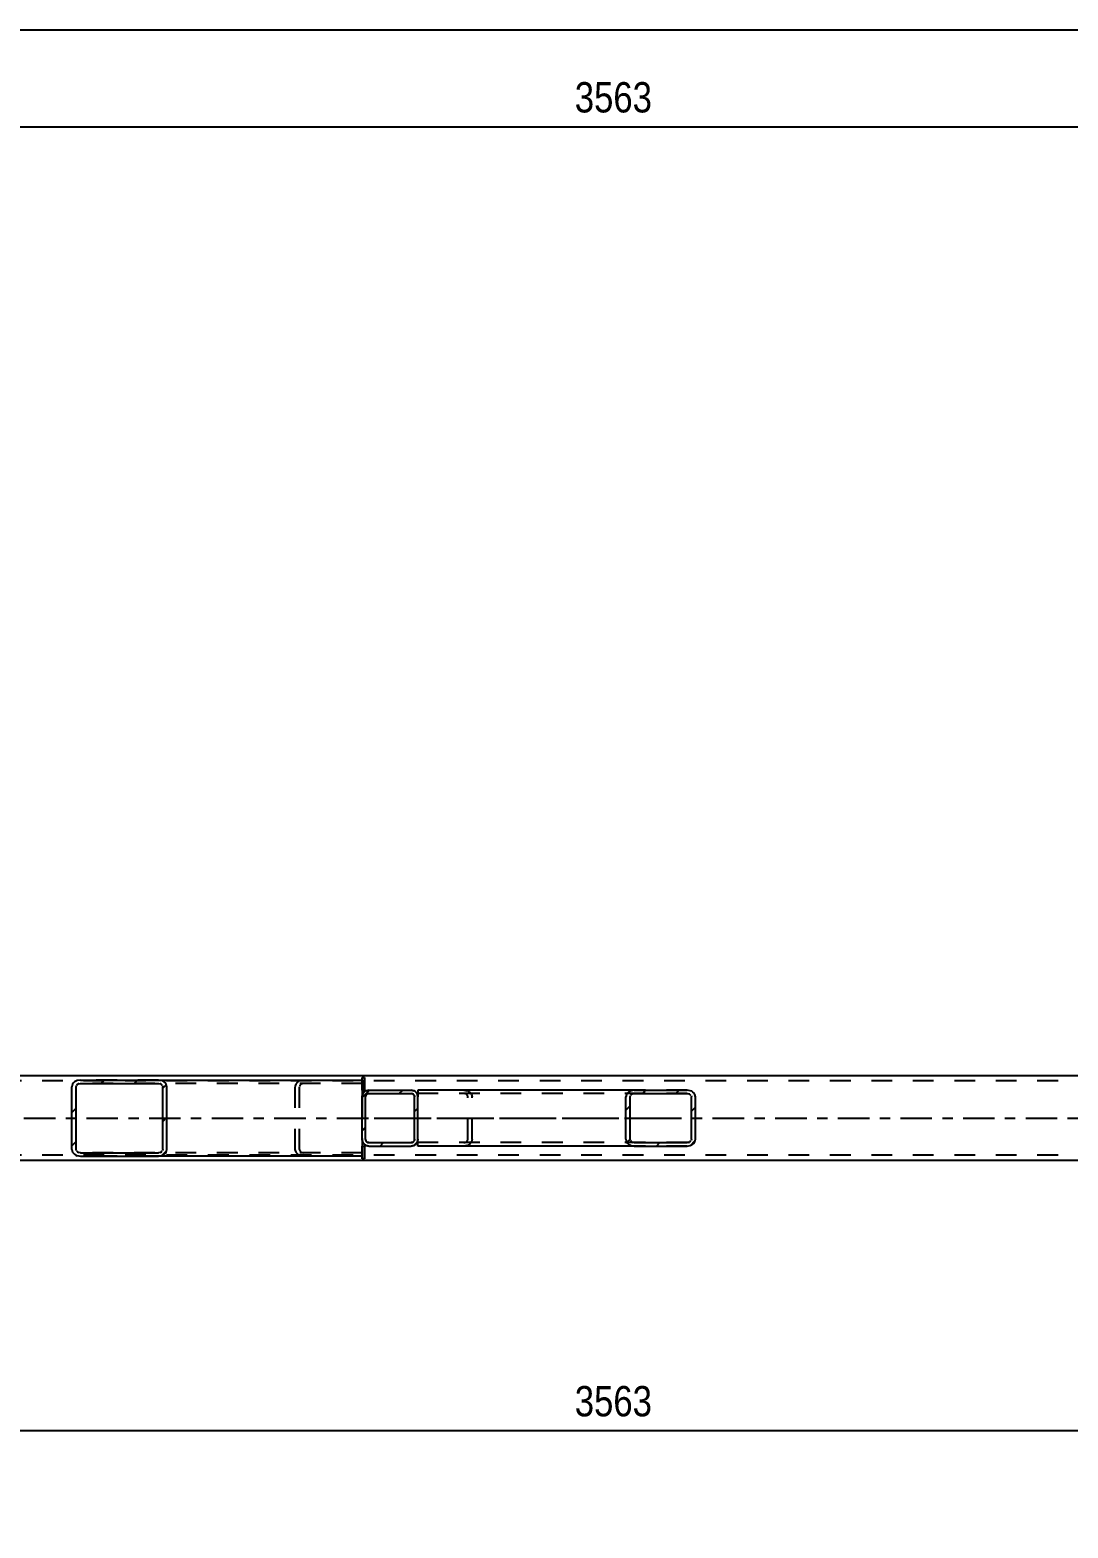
# Model space of a CAD drawing. Header units: millimetres. Extents: x -132 to 1057, y -569 to 272.
# Drawn here: x 60.5 to 158.6, y -328.8 to -187.2 of the extents above; entities that cross this region are included whole.
import ezdxf

# ---------------------------------------------------------------- set-up
doc = ezdxf.new("R2010")
doc.units = ezdxf.units.MM
doc.linetypes.add('DXK_LINE_DOT2', pattern=[3.9198, 1.9599, -1.9599])
doc.linetypes.add('DXK_LINE_DOT3', pattern=[5.9187, 2.979, -0.9799, 0.9799, -0.9799])
doc.styles.add('Arial Narrow', font='ARIALN.TTF', dxfattribs={"height": 0.2})

# ---------------------------------------------------------------- blocks, each defined once
blk = doc.blocks.new('Part-335479220-5696 - 5621')
at = {"linetype": 'Continuous'}
h = blk.add_hatch(dxfattribs=at)
h.set_pattern_fill('', scale=0.7, style=0, pattern_type=0)
h.set_pattern_definition([(45, (96.7848, -292.6438), (-1.57154, 1.57154), [])])
h.paths.add_polyline_path([(96.54, -292.69), (96.78, -292.64), (96.99, -292.51), (97.13, -292.3), (97.18, -292.05), (97.18, -288.05), (97.13, -287.81), (96.99, -287.6), (96.78, -287.46), (96.54, -287.41), (92.54, -287.41), (92.29, -287.46), (92.09, -287.6), (91.95, -287.81), (91.9, -288.05), (91.9, -292.05), (91.95, -292.3), (92.09, -292.51), (92.29, -292.64), (92.54, -292.69)])
h.paths.add_polyline_path([(92.42, -292.35), (92.31, -292.28), (92.24, -292.17), (92.22, -292.05), (92.22, -288.05), (92.24, -287.93), (92.31, -287.83), (92.42, -287.76), (92.54, -287.73), (96.54, -287.73), (96.66, -287.76), (96.77, -287.83), (96.84, -287.93), (96.86, -288.05), (96.86, -292.05), (96.84, -292.17), (96.77, -292.28), (96.66, -292.35), (96.54, -292.37), (92.54, -292.37)])
at = {"color": 7, "linetype": 'DXK_LINE_DOT2'}
for p, q in [((92.29, -287.46), (92.54, -287.41)), ((92.54, -287.41), (96.54, -287.41)), ((96.54, -287.41), (96.78, -287.46)), ((91.9, -288.05), (91.95, -287.81)), ((91.9, -292.05), (91.9, -288.05)), ((92.24, -287.93), (92.22, -288.05)), ((92.22, -292.05), (92.22, -288.05)), ((92.54, -287.73), (92.42, -287.76)), ((92.54, -287.73), (96.54, -287.73)), ((96.66, -287.76), (96.54, -287.73)), ((96.86, -288.05), (96.84, -287.93)), ((96.86, -292.05), (96.86, -288.05)), ((97.13, -287.81), (97.18, -288.05)), ((97.18, -292.05), (97.18, -288.05)), ((91.95, -292.3), (91.9, -292.05)), ((92.22, -292.05), (92.24, -292.17)), ((92.54, -292.69), (92.29, -292.64)), ((92.42, -292.35), (92.54, -292.37)), ((92.54, -292.37), (96.54, -292.37)), ((92.54, -292.69), (96.54, -292.69)), ((96.54, -292.37), (96.66, -292.35)), ((96.78, -292.64), (96.54, -292.69)), ((96.84, -292.17), (96.86, -292.05)), ((97.18, -292.05), (97.13, -292.3))]:
    blk.add_line(p, q, dxfattribs=at)
at = {"color": 2, "linetype": 'Continuous'}
for p, q in [((92.54, -287.41), (92.29, -287.46)), ((92.54, -287.41), (96.54, -287.41)), ((96.78, -287.46), (96.54, -287.41)), ((91.95, -287.81), (91.9, -288.05)), ((91.9, -292.05), (91.9, -288.05)), ((92.22, -288.05), (92.24, -287.93)), ((92.22, -292.05), (92.22, -288.05)), ((92.42, -287.76), (92.54, -287.73)), ((92.54, -287.73), (96.54, -287.73)), ((96.54, -287.73), (96.66, -287.76)), ((96.84, -287.93), (96.86, -288.05)), ((96.86, -292.05), (96.86, -288.05)), ((97.18, -288.05), (97.13, -287.81)), ((97.18, -292.05), (97.18, -288.05)), ((91.9, -292.05), (91.95, -292.3)), ((92.24, -292.17), (92.22, -292.05)), ((92.29, -292.64), (92.54, -292.69)), ((92.54, -292.37), (92.42, -292.35)), ((92.54, -292.37), (96.54, -292.37)), ((92.54, -292.69), (96.54, -292.69)), ((96.66, -292.35), (96.54, -292.37)), ((96.54, -292.69), (96.78, -292.64)), ((96.86, -292.05), (96.84, -292.17)), ((97.13, -292.3), (97.18, -292.05))]:
    blk.add_line(p, q, dxfattribs=at)
at = {"color": 7, "linetype": 'DXK_LINE_DOT2'}
for centre, radius, start, end in [((92.54, -288.05), 0.64, 112.5, 157.5), ((92.54, -288.05), 0.32, 112.5, 157.5), ((96.54, -288.05), 0.32, 22.5, 67.5), ((96.54, -288.05), 0.64, 22.5, 67.5), ((92.54, -292.05), 0.64, 202.5, 247.5), ((92.54, -292.05), 0.32, 202.5, 247.5), ((96.54, -292.05), 0.32, 292.5, 337.5), ((96.54, -292.05), 0.64, 292.5, 337.5)]:
    blk.add_arc(centre, radius, start, end, dxfattribs=at)
at = {"color": 2, "linetype": 'Continuous'}
for centre, radius, start, end in [((92.54, -288.05), 0.64, 112.5, 157.5), ((92.54, -288.05), 0.32, 112.5, 157.5), ((96.54, -288.05), 0.32, 22.5, 67.5), ((96.54, -288.05), 0.64, 22.5, 67.5), ((92.54, -292.05), 0.64, 202.5, 247.5), ((92.54, -292.05), 0.32, 202.5, 247.5), ((96.54, -292.05), 0.32, 292.5, 337.5), ((96.54, -292.05), 0.64, 292.5, 337.5)]:
    blk.add_arc(centre, radius, start, end, dxfattribs=at)
blk = doc.blocks.new('Part-335479220-5763 - 5621')
at = {"color": 7, "linetype": 'DXK_LINE_DOT2'}
for p, q in [((408.55, -286.53), (-11.1, -286.53)), ((408.55, -293.57), (-11.1, -293.57))]:
    blk.add_line(p, q, dxfattribs=at)
at = {"color": 2, "linetype": 'Continuous'}
for p, q in [((187.55, -286.05), (49.04, -286.05)), ((403.74, -294.05), (-11.1, -294.05))]:
    blk.add_line(p, q, dxfattribs=at)
at = {"color": 7, "linetype": 'DXK_LINE_DOT3'}
blk.add_line((-11.1, -290.05), (408.55, -290.05), dxfattribs=at)
blk = doc.blocks.new('Part-335479220-5682 - 5621')
at = {"linetype": 'Continuous'}
h = blk.add_hatch(dxfattribs=at)
h.set_pattern_fill('', scale=0.7, style=0, pattern_type=0)
h.set_pattern_definition([(45, (72.9533, -293.6038), (-1.57154, 1.57154), [])])
h.paths.add_polyline_path([(72.65, -293.65), (72.95, -293.6), (73.21, -293.47), (73.39, -293.26), (73.45, -293.01), (73.45, -287.09), (73.39, -286.85), (73.21, -286.64), (72.95, -286.5), (72.65, -286.45), (65.27, -286.45), (64.96, -286.5), (64.7, -286.64), (64.53, -286.85), (64.47, -287.09), (64.47, -293.01), (64.53, -293.26), (64.7, -293.47), (64.96, -293.6), (65.27, -293.65)])
h.paths.add_polyline_path([(65.11, -293.31), (64.99, -293.24), (64.9, -293.13), (64.87, -293.01), (64.87, -287.09), (64.9, -286.97), (64.99, -286.87), (65.11, -286.8), (65.27, -286.77), (72.65, -286.77), (72.8, -286.8), (72.93, -286.87), (73.02, -286.97), (73.05, -287.09), (73.05, -293.01), (73.02, -293.13), (72.93, -293.24), (72.8, -293.31), (72.65, -293.33), (65.27, -293.33)])
at = {"color": 2, "linetype": 'Continuous'}
for p, q in [((64.53, -286.85), (64.47, -287.09)), ((64.47, -293.01), (64.47, -287.09)), ((64.87, -287.09), (64.9, -286.97)), ((64.87, -293.01), (64.87, -287.09)), ((65.27, -286.45), (64.96, -286.5)), ((65.11, -286.8), (65.27, -286.77)), ((65.27, -286.45), (72.65, -286.45)), ((65.27, -286.77), (72.65, -286.77)), ((72.65, -286.45), (91.9, -286.45)), ((72.95, -286.5), (72.65, -286.45)), ((72.65, -286.77), (72.8, -286.8)), ((73.02, -286.97), (73.05, -287.09)), ((73.05, -293.01), (73.05, -287.09)), ((73.45, -287.09), (73.39, -286.85)), ((73.45, -293.01), (73.45, -287.09)), ((91.9, -287.41), (91.9, -288.05)), ((64.47, -293.01), (64.53, -293.26)), ((64.9, -293.13), (64.87, -293.01)), ((73.05, -293.01), (73.02, -293.13)), ((73.39, -293.26), (73.45, -293.01)), ((91.9, -292.05), (91.9, -292.69)), ((64.96, -293.6), (65.27, -293.65)), ((65.27, -293.33), (65.11, -293.31)), ((65.27, -293.33), (72.65, -293.33)), ((65.27, -293.65), (72.65, -293.65)), ((72.8, -293.31), (72.65, -293.33)), ((72.65, -293.65), (72.95, -293.6)), ((91.9, -293.65), (72.65, -293.65))]:
    blk.add_line(p, q, dxfattribs=at)
at = {"color": 7, "linetype": 'DXK_LINE_DOT2'}
for p, q in [((72.65, -286.45), (65.27, -286.45)), ((91.9, -286.77), (65.27, -286.77)), ((85.58, -287.09), (85.65, -286.85)), ((85.58, -293.01), (85.58, -287.09)), ((86.01, -286.97), (85.98, -287.09)), ((85.98, -293.01), (85.98, -287.09)), ((86.08, -286.5), (86.38, -286.45)), ((86.38, -286.77), (86.23, -286.8)), ((91.9, -286.45), (91.9, -287.41)), ((91.9, -288.05), (91.9, -292.05)), ((85.65, -293.26), (85.58, -293.01)), ((85.98, -293.01), (86.01, -293.13)), ((91.9, -293.01), (91.9, -292.69)), ((91.9, -293.65), (91.9, -293.01)), ((91.9, -293.33), (65.27, -293.33)), ((72.65, -293.65), (65.27, -293.65)), ((86.38, -293.65), (86.08, -293.6)), ((86.23, -293.31), (86.38, -293.33))]:
    blk.add_line(p, q, dxfattribs=at)
at = {"color": 2, "linetype": 'Continuous'}
for centre, radius, start, end in [((65.17, -287.21), 0.738, 106.7178, 150.749), ((65.22, -287.15), 0.369, 106.7178, 150.749), ((72.69, -287.15), 0.369, 29.251, 73.2822), ((72.74, -287.21), 0.738, 29.251, 73.2822), ((65.17, -292.9), 0.738, 209.251, 253.2822), ((65.22, -292.95), 0.369, 209.251, 253.2822), ((72.69, -292.95), 0.369, 286.7178, 330.749), ((72.74, -292.9), 0.738, 286.7178, 330.749)]:
    blk.add_arc(centre, radius, start, end, dxfattribs=at)
at = {"color": 7, "linetype": 'DXK_LINE_DOT2'}
for centre, radius, start, end in [((86.29, -287.21), 0.738, 106.7178, 150.749), ((86.34, -287.15), 0.369, 106.7178, 150.749), ((86.29, -292.9), 0.738, 209.251, 253.2822), ((86.34, -292.95), 0.369, 209.251, 253.2822)]:
    blk.add_arc(centre, radius, start, end, dxfattribs=at)
blk = doc.blocks.new('Part-335479220-5758 - 5621')
at = {"color": 2, "linetype": 'Continuous'}
for p, q in [((91.9, -286.21), (91.9, -286.21)), ((91.9, -286.21), (92.14, -286.21)), ((91.9, -287.41), (91.9, -286.21)), ((91.9, -287.41), (92.14, -287.41)), ((92.14, -286.21), (92.14, -286.21)), ((92.14, -287.41), (92.14, -286.21)), ((92.14, -287.41), (92.14, -287.41))]:
    blk.add_line(p, q, dxfattribs=at)
at = {"color": 7, "linetype": 'DXK_LINE_DOT2'}
for p, q in [((91.9, -287.41), (91.9, -286.21)), ((92.14, -286.21), (92.14, -287.41)), ((92.14, -287.41), (92.14, -287.41))]:
    blk.add_line(p, q, dxfattribs=at)
blk = doc.blocks.new('Part-335479220-5712 - 5621')
at = {"linetype": 'Continuous'}
h = blk.add_hatch(dxfattribs=at)
h.set_pattern_fill('', scale=0.7, style=0, pattern_type=0)
h.set_pattern_definition([(45, (122.9226, -292.6438), (-1.57154, 1.57154), [])])
h.paths.add_polyline_path([(122.62, -292.69), (122.92, -292.64), (123.18, -292.51), (123.35, -292.3), (123.42, -292.05), (123.42, -288.05), (123.35, -287.81), (123.18, -287.6), (122.92, -287.46), (122.62, -287.41), (117.63, -287.41), (117.32, -287.46), (117.07, -287.6), (116.89, -287.81), (116.83, -288.05), (116.83, -292.05), (116.89, -292.3), (117.07, -292.51), (117.32, -292.64), (117.63, -292.69)])
h.paths.add_polyline_path([(117.48, -292.35), (117.35, -292.28), (117.26, -292.17), (117.23, -292.05), (117.23, -288.05), (117.26, -287.93), (117.35, -287.83), (117.48, -287.76), (117.63, -287.73), (122.62, -287.73), (122.77, -287.76), (122.9, -287.83), (122.99, -287.93), (123.02, -288.05), (123.02, -292.05), (122.99, -292.17), (122.9, -292.28), (122.77, -292.35), (122.62, -292.37), (117.63, -292.37)])
at = {"color": 2, "linetype": 'Continuous'}
for p, q in [((97.18, -287.41), (97.18, -288.05)), ((117.63, -287.41), (97.18, -287.41)), ((117.63, -287.41), (117.32, -287.46)), ((117.63, -287.41), (122.62, -287.41)), ((122.92, -287.46), (122.62, -287.41)), ((116.89, -287.81), (116.83, -288.05)), ((116.83, -292.05), (116.83, -288.05)), ((117.23, -288.05), (117.26, -287.93)), ((117.23, -292.05), (117.23, -288.05)), ((117.48, -287.76), (117.63, -287.73)), ((117.63, -287.73), (122.62, -287.73)), ((122.62, -287.73), (122.77, -287.76)), ((122.99, -287.93), (123.02, -288.05)), ((123.02, -292.05), (123.02, -288.05)), ((123.42, -288.05), (123.35, -287.81)), ((123.42, -292.05), (123.42, -288.05)), ((97.18, -292.69), (97.18, -292.05)), ((117.63, -292.69), (97.18, -292.69)), ((116.83, -292.05), (116.89, -292.3)), ((117.26, -292.17), (117.23, -292.05)), ((117.32, -292.64), (117.63, -292.69)), ((117.63, -292.37), (117.48, -292.35)), ((117.63, -292.37), (122.62, -292.37)), ((117.63, -292.69), (122.62, -292.69)), ((122.77, -292.35), (122.62, -292.37)), ((122.62, -292.69), (122.92, -292.64)), ((123.02, -292.05), (122.99, -292.17)), ((123.35, -292.3), (123.42, -292.05))]:
    blk.add_line(p, q, dxfattribs=at)
at = {"color": 7, "linetype": 'DXK_LINE_DOT2'}
for p, q in [((97.18, -287.41), (97.18, -287.73)), ((101.5, -287.41), (101.81, -287.46)), ((122.62, -287.41), (117.63, -287.41)), ((122.62, -287.73), (97.18, -287.73)), ((97.18, -292.05), (97.18, -288.05)), ((101.65, -287.76), (101.5, -287.73)), ((101.9, -288.05), (101.87, -287.93)), ((101.9, -292.05), (101.9, -288.05)), ((102.24, -287.81), (102.3, -288.05)), ((102.3, -292.05), (102.3, -288.05)), ((122.62, -292.37), (97.18, -292.37)), ((101.5, -292.37), (101.65, -292.35)), ((101.81, -292.64), (101.5, -292.69)), ((101.87, -292.17), (101.9, -292.05)), ((102.3, -292.05), (102.24, -292.3)), ((122.62, -292.69), (117.63, -292.69))]:
    blk.add_line(p, q, dxfattribs=at)
at = {"color": 7, "linetype": 'DXK_LINE_DOT3'}
blk.add_line((93.04, -290.05), (120.12, -290.05), dxfattribs=at)
at = {"color": 7, "linetype": 'DXK_LINE_DOT2'}
for centre, radius, start, end in [((101.55, -288.11), 0.369, 29.2518, 73.2828), ((101.59, -288.17), 0.738, 29.2518, 73.2828), ((101.55, -291.99), 0.369, 286.7172, 330.7482), ((101.59, -291.94), 0.738, 286.7172, 330.7482)]:
    blk.add_arc(centre, radius, start, end, dxfattribs=at)
at = {"color": 2, "linetype": 'Continuous'}
for centre, radius, start, end in [((117.54, -288.17), 0.738, 106.7172, 150.7482), ((117.58, -288.11), 0.369, 106.7172, 150.7482), ((122.66, -288.11), 0.369, 29.2518, 73.2828), ((122.71, -288.17), 0.738, 29.2518, 73.2828), ((117.54, -291.94), 0.738, 209.2518, 253.2828), ((117.58, -291.99), 0.369, 209.2518, 253.2828), ((122.66, -291.99), 0.369, 286.7172, 330.7482), ((122.71, -291.94), 0.738, 286.7172, 330.7482)]:
    blk.add_arc(centre, radius, start, end, dxfattribs=at)
blk = doc.blocks.new('Part-335479220-5757 - 5621')
at = {"color": 2, "linetype": 'Continuous'}
for p, q in [((91.9, -292.69), (91.9, -292.69)), ((91.9, -292.69), (91.9, -293.89)), ((91.9, -292.69), (92.14, -292.69)), ((92.14, -292.69), (92.14, -292.69)), ((92.14, -292.69), (92.14, -293.89)), ((92.14, -293.89), (91.9, -293.89)), ((92.14, -293.89), (92.14, -293.89))]:
    blk.add_line(p, q, dxfattribs=at)
at = {"color": 7, "linetype": 'DXK_LINE_DOT2'}
for p, q in [((91.9, -293.89), (91.9, -292.69)), ((92.14, -292.69), (92.14, -293.89))]:
    blk.add_line(p, q, dxfattribs=at)
blk = doc.blocks.new('StraightDimension-335479220-5852 - 5621')
at = {"color": 7, "linetype": 'Continuous'}
blk.add_line((-25, -187.19), (408.54, -187.19), dxfattribs=at)
blk = doc.blocks.new('StraightDimension-335479220-15161 - 5621')
at = {"color": 7, "linetype": 'Continuous'}
for p, q in [((44.4, -217.37), (44.4, -193.49)), ((186.91, -216.13), (186.91, -193.49)), ((45.9, -195.74), (42.9, -196.94)), ((44.4, -196.34), (186.91, -196.34)), ((185.41, -196.94), (188.41, -195.74))]:
    blk.add_line(p, q, dxfattribs=at)
at = {"color": 0}
blk.add_wipeout([(119.91, -195.59), (119.91, -191.39), (111.4, -191.39), (111.4, -195.59)], dxfattribs=at)
at = {"color": 3, "style": 'Arial Narrow'}
blk.add_text('3563', height=2.863, dxfattribs=at).set_placement((112, -194.99))
blk = doc.blocks.new('StraightDimension-335479220-15333 - 5621')
at = {"color": 7, "linetype": 'Continuous'}
for p, q in [((186.91, -300.11), (186.91, -328.2)), ((44.4, -300.67), (44.4, -328.2)), ((45.9, -318.99), (42.9, -320.19)), ((44.4, -319.59), (186.91, -319.59)), ((185.41, -320.19), (188.41, -318.99))]:
    blk.add_line(p, q, dxfattribs=at)
at = {"color": 0}
blk.add_wipeout([(119.91, -318.84), (119.91, -314.64), (111.4, -314.64), (111.4, -318.84)], dxfattribs=at)
at = {"color": 3, "style": 'Arial Narrow'}
blk.add_text('3563', height=2.863, dxfattribs=at).set_placement((112, -318.24))
at = {"color": 0, "linetype": 'Continuous'}
blk.add_wipeout([(186.31, -320.29), (182.11, -320.29), (182.11, -328.8), (186.31, -328.8)], dxfattribs=at)
at = {"color": 3, "linetype": 'Continuous', "style": 'Arial Narrow'}
blk.add_text('6033', height=2.863, rotation=90.0002, dxfattribs=at).set_placement((185.71, -328.2))

msp = doc.modelspace()

# ---------------------------------------------------------------- block references
for name in ['Part-335479220-5763 - 5621', 'Part-335479220-5682 - 5621', 'Part-335479220-5758 - 5621', 'Part-335479220-5696 - 5621', 'Part-335479220-5712 - 5621', 'Part-335479220-5757 - 5621', 'StraightDimension-335479220-15333 - 5621']:
    msp.add_blockref(name, (0, 0))

# ---------------------------------------------------------------- next in the draw order: block references
msp.add_blockref('StraightDimension-335479220-5852 - 5621', (0, 0))

# ---------------------------------------------------------------- next in the draw order: block references
msp.add_blockref('StraightDimension-335479220-15161 - 5621', (0, 0))

doc.saveas('drawing.dxf')
